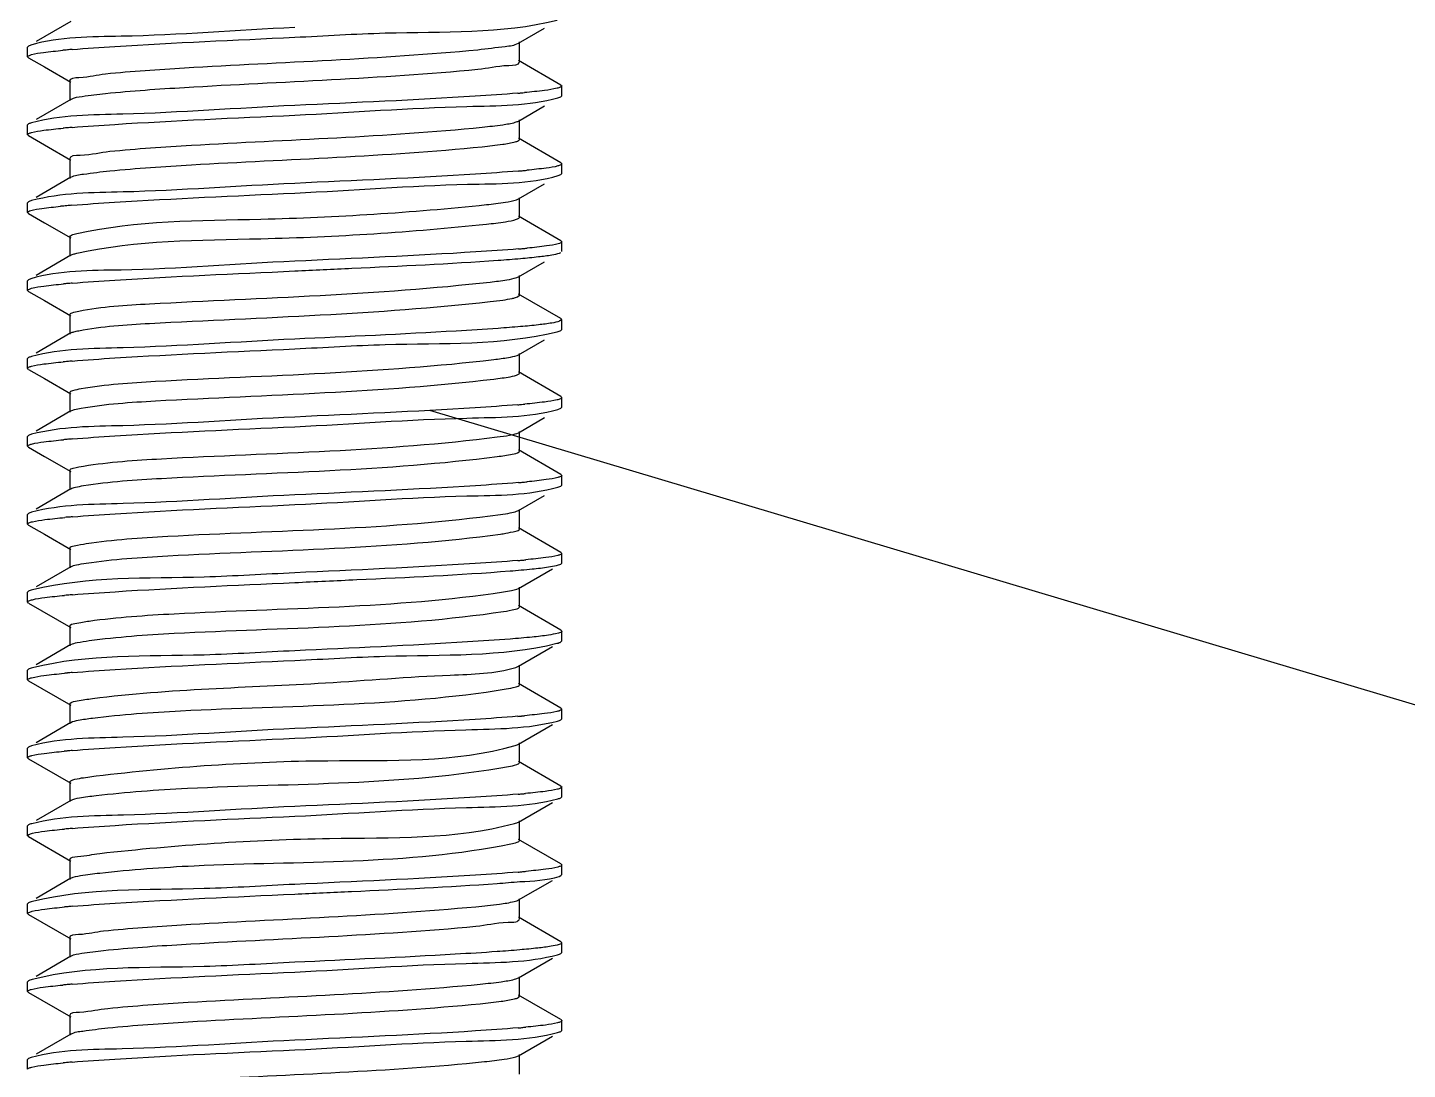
# Model space of a CAD drawing. Extents: x 1247970 to 1725648, y 860327 to 1277876.
# Drawn here: x 1322490 to 1322647.8, y 1200387 to 1200506.2 of the extents above; entities that cross this region are included whole.
import ezdxf

# ---------------------------------------------------------------- set-up
doc = ezdxf.new("R2010")
doc.units = 0
doc.header["$LTSCALE"] = 1000
doc.header["$MEASUREMENT"] = 0
doc.layers.get('0').update_dxf_attribs({"color": 254})
doc.layers.add('PUB_DIM', color=254, linetype='Continuous')
doc.layers.add('TK', color=4, linetype='Continuous')
doc.styles.get("Standard").update_dxf_attribs({"font": 'gbenor.shx', "bigfont": 'gbcbig.shx'})
doc.dimstyles.get("Standard").update_dxf_attribs({"dimtxt": 0.18, "dimasz": 0.18, "dimexe": 0.18, "dimexo": 0.0625, "dimgap": 0.09, "dimtad": 0, "dimtih": 1, "dimtoh": 1, "dimdec": 4, "dimzin": 0, "dimdsep": 46, "dimtxsty": 'Standard', "dimcen": 0.09, "dimadec": 0, "dimazin": 0, "dimtfac": 1, "dimtdec": 4, "dimtofl": 0, "dimtmove": 0, "dimatfit": 3, "dimfxl": 0, "dimtolj": 1, "dimtzin": 0, "dimarcsym": 0})

# ---------------------------------------------------------------- blocks, each defined once
blk = doc.blocks.new('A$C7BF01818')
at = {"linetype": 'Continuous'}
for p, q in [((1831.25, 7017.38), (1827.26, 7015.07)), ((1882.42, 7014.89), (1885.42, 7016.61)), ((1826.39, 7014.57), (1826.3, 7014.45)), ((1826.3, 7013.34), (1826.3, 7014.45)), ((1826.68, 7014.68), (1826.39, 7014.57)), ((1882.54, 7012.79), (1882.54, 7015.03)), ((1826.4, 7013.23), (1826.3, 7013.34)), ((1826.4, 7013.23), (1828.22, 7012.18)), ((1887.28, 7010.11), (1882.43, 7012.93)), ((1828.22, 7012.18), (1831.25, 7010.44)), ((1831.13, 7010.58), (1831.13, 7008.34)), ((1887.28, 7010.11), (1887.38, 7010)), ((1887.38, 7008.89), (1887.38, 7010)), ((1831.25, 7008.47), (1827.26, 7006.16)), ((1886.95, 7008.65), (1887.28, 7008.77)), ((1887.28, 7008.77), (1887.38, 7008.89)), ((1882.42, 7005.99), (1885.42, 7007.71)), ((1826.39, 7005.66), (1826.3, 7005.54)), ((1826.3, 7004.43), (1826.3, 7005.54)), ((1882.54, 7003.88), (1882.54, 7006.12)), ((1826.4, 7004.32), (1826.3, 7004.43)), ((1826.4, 7004.32), (1828.22, 7003.27)), ((1828.22, 7003.27), (1831.25, 7001.53)), ((1887.28, 7001.2), (1882.43, 7004.02)), ((1831.13, 7001.67), (1831.13, 6999.43)), ((1887.28, 7001.2), (1887.38, 7001.09)), ((1887.38, 6999.98), (1887.38, 7001.09)), ((1831.25, 6999.56), (1827.26, 6997.25)), ((1882.42, 6997.08), (1885.42, 6998.8)), ((1886.98, 6999.75), (1887.28, 6999.86)), ((1887.28, 6999.86), (1887.38, 6999.98)), ((1882.22, 6996.99), (1882.42, 6997.08)), ((1882.54, 6994.97), (1882.54, 6997.21)), ((1826.39, 6996.75), (1826.3, 6996.64)), ((1826.3, 6995.53), (1826.3, 6996.64)), ((1826.4, 6995.41), (1826.3, 6995.52)), ((1826.4, 6995.41), (1828.22, 6994.36)), ((1828.22, 6994.36), (1831.25, 6992.62)), ((1887.28, 6992.3), (1882.43, 6995.11)), ((1831.13, 6992.76), (1831.13, 6990.52)), ((1887.28, 6992.3), (1887.38, 6992.18)), ((1887.38, 6991.07), (1887.38, 6992.18)), ((1831.25, 6990.66), (1827.26, 6988.34)), ((1887.14, 6990.89), (1887.28, 6990.96)), ((1882.42, 6988.17), (1885.42, 6989.89)), ((1826.39, 6987.84), (1826.3, 6987.73)), ((1826.3, 6986.62), (1826.3, 6987.73)), ((1826.67, 6987.95), (1826.39, 6987.84)), ((1882.23, 6988.09), (1882.34, 6988.13)), ((1882.34, 6988.13), (1882.42, 6988.17)), ((1882.54, 6986.07), (1882.54, 6988.31)), ((1826.4, 6986.5), (1826.3, 6986.62)), ((1826.4, 6986.5), (1828.22, 6985.45)), ((1882.34, 6985.89), (1882.54, 6986.07)), ((1887.28, 6983.39), (1882.43, 6986.2)), ((1828.22, 6985.45), (1831.25, 6983.72)), ((1831.13, 6983.85), (1831.13, 6981.61)), ((1887.38, 6983.28), (1887.14, 6983.1)), ((1887.28, 6983.39), (1887.38, 6983.28)), ((1887.38, 6982.16), (1887.38, 6983.27)), ((1831.25, 6981.75), (1827.26, 6979.43)), ((1887.28, 6982.05), (1887.38, 6982.16)), ((1882.42, 6979.26), (1885.42, 6980.98)), ((1826.39, 6978.93), (1826.3, 6978.82)), ((1826.3, 6977.71), (1826.3, 6978.82)), ((1882.27, 6979.19), (1882.42, 6979.26)), ((1882.54, 6977.16), (1882.54, 6979.4)), ((1826.4, 6977.59), (1826.3, 6977.71)), ((1826.4, 6977.59), (1828.22, 6976.55)), ((1828.22, 6976.55), (1831.25, 6974.81)), ((1887.28, 6974.48), (1882.43, 6977.29)), ((1882.44, 6977.03), (1882.51, 6977.09)), ((1882.51, 6977.09), (1882.54, 6977.16)), ((1831.13, 6974.94), (1831.13, 6972.7)), ((1887.28, 6974.48), (1887.38, 6974.37)), ((1887.28, 6973.14), (1887.38, 6973.25)), ((1887.38, 6973.25), (1887.38, 6974.37)), ((1831.25, 6972.84), (1827.26, 6970.53)), ((1882.42, 6970.35), (1885.42, 6972.07)), ((1886.94, 6973.01), (1887.28, 6973.14)), ((1882.25, 6970.27), (1882.42, 6970.35)), ((1882.54, 6968.25), (1882.54, 6970.49)), ((1826.39, 6970.03), (1826.3, 6969.91)), ((1826.3, 6968.8), (1826.3, 6969.91)), ((1826.4, 6968.69), (1826.3, 6968.8)), ((1826.4, 6968.69), (1828.22, 6967.64)), ((1828.22, 6967.64), (1831.25, 6965.9)), ((1887.28, 6965.57), (1882.43, 6968.39)), ((1882.5, 6968.17), (1882.54, 6968.25)), ((1831.13, 6966.04), (1831.13, 6963.8)), ((1887.28, 6965.57), (1887.38, 6965.46)), ((1887.38, 6964.35), (1887.38, 6965.46)), ((1831.25, 6963.93), (1827.26, 6961.62)), ((1886.94, 6964.11), (1887.28, 6964.23)), ((1887.28, 6964.23), (1887.38, 6964.35)), ((1882.42, 6961.45), (1885.42, 6963.17)), ((1826.39, 6961.12), (1826.3, 6961)), ((1826.3, 6959.89), (1826.3, 6961)), ((1882.22, 6961.36), (1882.42, 6961.45)), ((1882.54, 6959.34), (1882.54, 6961.58)), ((1826.4, 6959.78), (1826.3, 6959.89)), ((1826.4, 6959.78), (1828.22, 6958.73)), ((1887.28, 6956.66), (1882.43, 6959.48)), ((1828.22, 6958.73), (1831.25, 6956.99)), ((1831.13, 6957.13), (1831.13, 6954.89)), ((1887.28, 6956.66), (1887.38, 6956.55)), ((1887.38, 6955.44), (1887.38, 6956.55)), ((1831.25, 6955.02), (1827.26, 6952.71)), ((1882.42, 6952.54), (1886.34, 6954.79)), ((1887.28, 6955.32), (1887.38, 6955.44)), ((1882.54, 6950.45), (1882.54, 6952.69)), ((1826.39, 6952.21), (1826.3, 6952.1)), ((1826.3, 6950.98), (1826.3, 6952.1)), ((1882.23, 6952.45), (1882.42, 6952.54)), ((1826.4, 6950.87), (1826.3, 6950.99)), ((1826.4, 6950.87), (1831.25, 6948.08)), ((1887.28, 6947.76), (1882.43, 6950.57)), ((1831.13, 6948.22), (1831.13, 6945.98)), ((1887.28, 6947.76), (1887.38, 6947.66)), ((1887.28, 6946.42), (1887.38, 6946.53)), ((1887.38, 6947.66), (1887.38, 6947.64)), ((1887.38, 6946.53), (1887.38, 6947.64)), ((1831.25, 6946.11), (1827.26, 6943.8)), ((1882.42, 6943.63), (1886.34, 6945.88)), ((1826.39, 6943.3), (1826.3, 6943.19)), ((1882.13, 6943.51), (1882.42, 6943.63)), ((1882.54, 6941.53), (1882.54, 6943.77)), ((1826.3, 6942.08), (1826.3, 6943.19)), ((1826.4, 6941.96), (1826.3, 6942.08)), ((1826.4, 6941.96), (1831.25, 6939.18)), ((1887.28, 6938.85), (1882.43, 6941.66)), ((1831.13, 6939.31), (1831.13, 6937.07)), ((1887.28, 6938.85), (1887.38, 6938.73)), ((1887.38, 6937.62), (1887.38, 6938.73)), ((1831.25, 6937.21), (1827.26, 6934.89)), ((1882.42, 6934.72), (1886.34, 6936.97)), ((1887.28, 6937.51), (1887.38, 6937.62)), ((1826.39, 6934.39), (1826.3, 6934.28)), ((1826.3, 6933.17), (1826.3, 6934.28)), ((1882.54, 6932.62), (1882.54, 6934.86)), ((1826.4, 6933.05), (1826.3, 6933.17)), ((1826.4, 6933.05), (1831.25, 6930.27)), ((1887.28, 6929.94), (1882.43, 6932.75)), ((1831.13, 6930.4), (1831.13, 6928.16)), ((1887.28, 6929.94), (1887.38, 6929.83)), ((1887.38, 6928.71), (1887.38, 6929.83)), ((1831.25, 6928.3), (1827.26, 6925.99)), ((1882.42, 6925.81), (1886.34, 6928.06)), ((1887.28, 6928.6), (1887.38, 6928.71)), ((1882.54, 6923.71), (1882.54, 6925.95)), ((1826.39, 6925.49), (1826.3, 6925.37)), ((1826.3, 6924.26), (1826.3, 6925.37)), ((1826.4, 6924.15), (1826.3, 6924.26)), ((1826.4, 6924.15), (1831.25, 6921.36)), ((1887.28, 6921.03), (1882.43, 6923.84)), ((1831.13, 6921.5), (1831.13, 6919.26)), ((1887.09, 6919.61), (1887.28, 6919.69)), ((1887.28, 6921.03), (1887.38, 6920.92)), ((1887.28, 6919.69), (1887.38, 6919.81)), ((1887.38, 6919.81), (1887.38, 6920.92)), ((1831.25, 6919.39), (1827.26, 6917.08)), ((1882.42, 6916.91), (1886.34, 6919.15)), ((1826.39, 6916.58), (1826.3, 6916.46)), ((1826.3, 6915.35), (1826.3, 6916.46)), ((1882.54, 6914.8), (1882.54, 6917.04)), ((1826.4, 6915.24), (1826.3, 6915.35)), ((1826.4, 6915.24), (1831.25, 6912.45)), ((1887.28, 6912.12), (1882.43, 6914.94)), ((1831.13, 6912.59), (1831.13, 6910.35)), ((1887.28, 6912.12), (1887.38, 6912.01)), ((1887.38, 6910.9), (1887.38, 6912.01)), ((1831.25, 6910.48), (1827.26, 6908.17)), ((1882.42, 6908), (1886.34, 6910.25)), ((1887.28, 6910.78), (1887.38, 6910.9)), ((1826.39, 6907.67), (1826.3, 6907.56)), ((1826.3, 6906.44), (1826.3, 6907.56)), ((1882.54, 6905.89), (1882.54, 6908.13)), ((1826.4, 6906.33), (1826.3, 6906.44)), ((1826.4, 6906.33), (1831.25, 6903.54)), ((1887.28, 6903.22), (1882.43, 6906.03)), ((1831.13, 6903.68), (1831.13, 6901.44)), ((1887.28, 6903.22), (1887.38, 6903.1)), ((1887.38, 6901.99), (1887.38, 6903.1)), ((1831.25, 6901.57), (1827.26, 6899.26)), ((1882.42, 6899.09), (1886.34, 6901.34)), ((1887.28, 6901.88), (1887.38, 6901.99)), ((1882.15, 6898.98), (1882.42, 6899.09)), ((1882.54, 6896.99), (1882.54, 6899.23)), ((1826.39, 6898.76), (1826.3, 6898.65)), ((1826.3, 6897.54), (1826.3, 6898.65)), ((1826.72, 6898.88), (1826.39, 6898.76))]:
    blk.add_line(p, q, dxfattribs=at)
for centre, radius, start, end in [((1839.89, 6911.66), 102.86, 95.0442, 95.3287), ((1841.72, 6890.96), 123.65, 94.791, 95.0446), ((1872.05, 7131.33), 122.59, 274.8312, 275.0243), ((1873.34, 7116.63), 107.83, 275.0248, 275.2018), ((1839.97, 6901.83), 103.79, 95.0405, 95.3043), ((1841.74, 6881.83), 123.86, 94.7894, 95.0404), ((1872.2, 7120.62), 120.78, 274.85, 275.0536), ((1873.9, 7101.48), 101.57, 275.0509, 275.3617), ((1839.35, 6899.8), 96.88, 95.068, 95.4956), ((1841.58, 6874.77), 122.01, 94.8063, 95.0732), ((1872.24, 7111.32), 120.39, 274.8543, 275.0592), ((1874, 7091.49), 100.48, 275.0557, 275.3905), ((1841.75, 6863.93), 123.95, 94.7887, 95.0387), ((1840.01, 6883.65), 104.16, 95.039, 95.2944), ((1839.96, 6875.24), 103.65, 95.041, 95.3076), ((1841.73, 6855.15), 123.82, 94.7899, 95.0411), ((1872.07, 7095.42), 122.32, 274.8343, 275.0286), ((1873.42, 7080.06), 106.89, 275.0288, 275.225), ((1839.99, 6865.99), 104, 95.0396, 95.2984), ((1841.74, 6846.16), 123.9, 94.7891, 95.0394), ((1872.22, 7084.82), 120.61, 274.8516, 275.0572), ((1873.97, 7065.06), 100.78, 275.0539, 275.3841), ((1840.34, 6853.2), 107.9, 95.023, 95.2014), ((1841.84, 6836.12), 125.04, 94.7782, 95.0211), ((1876.8, 6985.01), 26.5, 277.77, 279.0945), ((1872.09, 7077.33), 122.04, 274.83, 275.0406), ((1873.65, 7059.67), 104.31, 275.04, 275.2883), ((1840.27, 6845.07), 107.12, 95.0263, 95.2205), ((1841.82, 6827.42), 124.83, 94.7803, 95.0248), ((1840.17, 6837.28), 105.99, 95.0313, 95.2474), ((1841.79, 6818.91), 124.44, 94.784, 95.0302), ((1872.06, 7059.87), 122.4, 274.8335, 275.0271), ((1873.39, 7044.74), 107.2, 275.0274, 275.2171), ((1840.16, 6828.5), 105.86, 95.0317, 95.2511), ((1841.79, 6809.99), 124.44, 94.7839, 95.0307), ((1872.13, 7050.23), 121.66, 274.841, 275.0383), ((1873.61, 7033.48), 104.84, 275.0375, 275.2753), ((1840.25, 6818.55), 106.91, 95.0272, 95.2258), ((1841.82, 6800.75), 124.77, 94.7809, 95.0257), ((1872.17, 7040.87), 121.21, 274.8461, 275.0457), ((1873.75, 7023.02), 103.28, 275.0441, 275.3157), ((1840.25, 6809.65), 106.9, 95.0273, 95.2261), ((1841.82, 6791.84), 124.78, 94.7808, 95.0258), ((1839.85, 6805.23), 102.39, 95.0465, 95.3403), ((1841.7, 6784.28), 123.43, 94.7935, 95.0472), ((1872.14, 7023.3), 121.46, 274.8433, 275.0415), ((1873.67, 7006.09), 104.17, 275.0404, 275.2923), ((1839.92, 6795.56), 103.16, 95.0428, 95.3216), ((1841.73, 6775), 123.8, 94.7891, 95.0431)]:
    blk.add_arc(centre, radius, start, end, dxfattribs=at)
for points, knots in [([(1856.84, 7015.57), (1860.29, 7015.73), (1870.27, 7016.41), (1880.48, 7015.93), (1886.85, 7017.53)], [0, 0, 0, 0, 0.344896, 1, 1, 1, 1]), ([(1856.84, 7016.68), (1850.23, 7016.37), (1840.26, 7015.52), (1830, 7015.65), (1826.68, 7014.68)], [0, 0, 0, 0, 0.656438, 1, 1, 1, 1]), ([(1831.39, 7014.17), (1833.02, 7014.31), (1841.5, 7014.88), (1849.98, 7015.25), (1856.84, 7015.57)], [0, 0, 0, 0, 0.192112, 1, 1, 1, 1]), ([(1877.79, 7014.15), (1878.84, 7014.25), (1880.36, 7014.48), (1881.98, 7014.64), (1882.42, 7014.89)], [0, 0, 0, 0, 0.670817, 1, 1, 1, 1]), ([(1826.3, 7013.34), (1826.3, 7013.4), (1826.48, 7013.51), (1826.63, 7013.55), (1826.75, 7013.58)], [0, 0, 0, 0, 0.3163, 1, 1, 1, 1]), ([(1826.75, 7013.58), (1827.19, 7013.71), (1828.39, 7013.88), (1829.59, 7014.01), (1830.34, 7014.08)], [0, 0, 0, 0, 0.381548, 1, 1, 1, 1]), ([(1835.21, 7011.39), (1838.22, 7011.69), (1852.41, 7012.65), (1866.64, 7013.09), (1877.79, 7014.15)], [0, 0, 0, 0, 0.212534, 1, 1, 1, 1]), ([(1877.79, 7011.91), (1878.97, 7012.03), (1880.08, 7012.4), (1882.54, 7012.36), (1882.54, 7012.79)], [0, 0, 0, 0, 0.733751, 1, 1, 1, 1]), ([(1831.13, 7010.58), (1831.13, 7010.95), (1833.23, 7010.97), (1834.19, 7011.28), (1835.21, 7011.39)], [0, 0, 0, 0, 0.267001, 1, 1, 1, 1]), ([(1835.21, 7009.15), (1838.22, 7009.45), (1852.41, 7010.41), (1866.64, 7010.85), (1877.79, 7011.91)], [0, 0, 0, 0, 0.212534, 1, 1, 1, 1]), ([(1886.85, 7009.73), (1886.38, 7009.62), (1885.13, 7009.44), (1883.88, 7009.31), (1883.11, 7009.24)], [0, 0, 0, 0, 0.386369, 1, 1, 1, 1]), ([(1887.38, 7010), (1887.38, 7009.94), (1887.16, 7009.81), (1886.99, 7009.77), (1886.85, 7009.73)], [0, 0, 0, 0, 0.310027, 1, 1, 1, 1]), ([(1831.25, 7008.47), (1831.63, 7008.7), (1833.02, 7008.86), (1834.32, 7009.06), (1835.21, 7009.15)], [0, 0, 0, 0, 0.333, 1, 1, 1, 1]), ([(1882.37, 7009.18), (1880.74, 7009.04), (1872.24, 7008.46), (1863.72, 7008.09), (1856.84, 7007.77)], [0, 0, 0, 0, 0.191457, 1, 1, 1, 1]), ([(1856.84, 7006.66), (1863.41, 7006.97), (1873.37, 7007.78), (1883.59, 7007.72), (1886.95, 7008.65)], [0, 0, 0, 0, 0.653703, 1, 1, 1, 1]), ([(1856.84, 7007.77), (1850.28, 7007.47), (1840.32, 7006.67), (1830.12, 7006.7), (1826.75, 7005.79)], [0, 0, 0, 0, 0.652738, 1, 1, 1, 1]), ([(1831.4, 7005.26), (1833.02, 7005.4), (1841.5, 7005.97), (1849.98, 7006.34), (1856.84, 7006.66)], [0, 0, 0, 0, 0.192163, 1, 1, 1, 1]), ([(1826.75, 7005.79), (1826.68, 7005.77), (1826.56, 7005.73), (1826.44, 7005.68), (1826.39, 7005.66)], [0, 0, 0, 0, 0.579669, 1, 1, 1, 1]), ([(1826.76, 7004.68), (1827.21, 7004.8), (1828.42, 7004.98), (1829.63, 7005.11), (1830.38, 7005.17)], [0, 0, 0, 0, 0.382893, 1, 1, 1, 1]), ([(1835.69, 7002.53), (1838.8, 7002.83), (1853, 7003.78), (1867.23, 7004.19), (1878.29, 7005.29)], [0, 0, 0, 0, 0.21915, 1, 1, 1, 1]), ([(1878.29, 7005.29), (1879.07, 7005.37), (1880.33, 7005.52), (1881.6, 7005.71), (1882.07, 7005.85)], [0, 0, 0, 0, 0.616632, 1, 1, 1, 1]), ([(1882.07, 7005.85), (1882.14, 7005.87), (1882.26, 7005.91), (1882.38, 7005.96), (1882.42, 7005.99)], [0, 0, 0, 0, 0.57283, 1, 1, 1, 1]), ([(1826.3, 7004.43), (1826.3, 7004.49), (1826.49, 7004.61), (1826.64, 7004.65), (1826.76, 7004.68)], [0, 0, 0, 0, 0.314546, 1, 1, 1, 1]), ([(1878.29, 7003.05), (1879.07, 7003.13), (1880.33, 7003.28), (1881.6, 7003.47), (1882.07, 7003.61)], [0, 0, 0, 0, 0.616632, 1, 1, 1, 1]), ([(1882.07, 7003.61), (1882.19, 7003.64), (1882.35, 7003.69), (1882.54, 7003.82), (1882.54, 7003.88)], [0, 0, 0, 0, 0.67834, 1, 1, 1, 1]), ([(1831.13, 7001.67), (1831.13, 7002.08), (1833.49, 7002.06), (1834.56, 7002.42), (1835.69, 7002.53)], [0, 0, 0, 0, 0.266406, 1, 1, 1, 1]), ([(1835.69, 7000.29), (1838.8, 7000.59), (1853, 7001.54), (1867.23, 7001.95), (1878.29, 7003.05)], [0, 0, 0, 0, 0.21915, 1, 1, 1, 1]), ([(1831.25, 6999.56), (1831.68, 6999.81), (1833.23, 6999.97), (1834.69, 7000.19), (1835.69, 7000.29)], [0, 0, 0, 0, 0.329747, 1, 1, 1, 1]), ([(1882.41, 7000.27), (1880.79, 7000.13), (1872.27, 6999.55), (1863.74, 6999.18), (1856.84, 6998.86)], [0, 0, 0, 0, 0.191083, 1, 1, 1, 1]), ([(1886.95, 7000.85), (1886.51, 7000.73), (1885.32, 7000.56), (1884.13, 7000.43), (1883.39, 7000.36)], [0, 0, 0, 0, 0.380326, 1, 1, 1, 1]), ([(1887.38, 7001.09), (1887.38, 7001.04), (1887.2, 7000.92), (1887.06, 7000.88), (1886.95, 7000.85)], [0, 0, 0, 0, 0.318129, 1, 1, 1, 1]), ([(1856.84, 6998.86), (1850.3, 6998.56), (1840.34, 6997.77), (1830.15, 6997.79), (1826.76, 6996.89)], [0, 0, 0, 0, 0.651767, 1, 1, 1, 1]), ([(1856.84, 6997.75), (1863.43, 6998.06), (1873.4, 6998.9), (1883.65, 6998.79), (1886.98, 6999.75)], [0, 0, 0, 0, 0.655506, 1, 1, 1, 1]), ([(1826.76, 6996.89), (1826.69, 6996.87), (1826.56, 6996.83), (1826.44, 6996.78), (1826.39, 6996.75)], [0, 0, 0, 0, 0.581796, 1, 1, 1, 1]), ([(1831.36, 6996.35), (1832.98, 6996.49), (1841.47, 6997.06), (1849.97, 6997.43), (1856.84, 6997.75)], [0, 0, 0, 0, 0.191805, 1, 1, 1, 1]), ([(1878.76, 6996.43), (1879.49, 6996.51), (1880.65, 6996.66), (1881.81, 6996.85), (1882.22, 6996.99)], [0, 0, 0, 0, 0.628418, 1, 1, 1, 1]), ([(1826.3, 6995.52), (1826.3, 6995.57), (1826.44, 6995.68), (1826.57, 6995.72), (1826.67, 6995.75)], [0, 0, 0, 0, 0.325327, 1, 1, 1, 1]), ([(1826.67, 6995.75), (1827.08, 6995.87), (1828.22, 6996.04), (1829.36, 6996.17), (1830.07, 6996.24)], [0, 0, 0, 0, 0.375806, 1, 1, 1, 1]), ([(1831.92, 6993.11), (1838.79, 6994.65), (1854.62, 6994.54), (1870.2, 6995.53), (1878.76, 6996.43)], [0, 0, 0, 0, 0.449925, 1, 1, 1, 1]), ([(1831.92, 6990.87), (1838.79, 6992.41), (1854.62, 6992.3), (1870.2, 6993.29), (1878.76, 6994.2)], [0, 0, 0, 0, 0.449925, 1, 1, 1, 1]), ([(1878.76, 6994.2), (1879.49, 6994.27), (1880.65, 6994.42), (1881.81, 6994.61), (1882.22, 6994.75)], [0, 0, 0, 0, 0.628418, 1, 1, 1, 1]), ([(1882.22, 6994.75), (1882.3, 6994.78), (1882.42, 6994.82), (1882.54, 6994.93), (1882.54, 6994.97)], [0, 0, 0, 0, 0.658854, 1, 1, 1, 1]), ([(1831.13, 6992.76), (1831.13, 6992.85), (1831.48, 6993.01), (1831.72, 6993.07), (1831.92, 6993.11)], [0, 0, 0, 0, 0.300827, 1, 1, 1, 1]), ([(1887.38, 6992.18), (1887.38, 6992.13), (1887.22, 6992.02), (1887.08, 6991.98), (1886.98, 6991.95)], [0, 0, 0, 0, 0.321213, 1, 1, 1, 1]), ([(1831.25, 6990.66), (1831.33, 6990.7), (1831.55, 6990.78), (1831.78, 6990.84), (1831.92, 6990.87)], [0, 0, 0, 0, 0.400139, 1, 1, 1, 1]), ([(1882.42, 6991.36), (1880.8, 6991.23), (1872.28, 6990.65), (1863.74, 6990.28), (1856.84, 6989.96)], [0, 0, 0, 0, 0.191022, 1, 1, 1, 1]), ([(1886.98, 6991.95), (1886.55, 6991.83), (1885.36, 6991.66), (1884.18, 6991.52), (1883.44, 6991.45)], [0, 0, 0, 0, 0.3773, 1, 1, 1, 1]), ([(1884.73, 6990.48), (1885.24, 6990.53), (1886.05, 6990.64), (1886.86, 6990.79), (1887.14, 6990.89)], [0, 0, 0, 0, 0.627953, 1, 1, 1, 1]), ([(1856.84, 6989.96), (1850.22, 6989.65), (1840.25, 6988.78), (1829.98, 6988.94), (1826.67, 6987.95)], [0, 0, 0, 0, 0.657236, 1, 1, 1, 1]), ([(1856.84, 6988.84), (1859.02, 6988.95), (1866.78, 6989.31), (1874.54, 6989.67), (1880.1, 6990.07)], [0, 0, 0, 0, 0.281772, 1, 1, 1, 1]), ([(1880.1, 6990.07), (1880.96, 6990.13), (1882.51, 6990.25), (1884.05, 6990.4), (1884.73, 6990.48)], [0, 0, 0, 0, 0.55623, 1, 1, 1, 1]), ([(1831.4, 6987.45), (1833.03, 6987.58), (1841.5, 6988.16), (1849.98, 6988.53), (1856.84, 6988.84)], [0, 0, 0, 0, 0.192184, 1, 1, 1, 1]), ([(1832.15, 6984.25), (1834.81, 6984.78), (1850.56, 6985.71), (1866.27, 6986.13), (1879.2, 6987.58)], [0, 0, 0, 0, 0.172218, 1, 1, 1, 1]), ([(1879.2, 6987.58), (1879.84, 6987.65), (1880.85, 6987.78), (1881.87, 6987.96), (1882.23, 6988.09)], [0, 0, 0, 0, 0.625485, 1, 1, 1, 1]), ([(1826.3, 6986.62), (1826.3, 6986.67), (1826.49, 6986.79), (1826.64, 6986.83), (1826.76, 6986.87)], [0, 0, 0, 0, 0.314595, 1, 1, 1, 1]), ([(1826.76, 6986.87), (1827.22, 6986.99), (1828.43, 6987.16), (1829.65, 6987.29), (1830.4, 6987.36)], [0, 0, 0, 0, 0.382711, 1, 1, 1, 1]), ([(1881.71, 6985.7), (1881.83, 6985.73), (1882.05, 6985.78), (1882.26, 6985.85), (1882.34, 6985.89)], [0, 0, 0, 0, 0.578774, 1, 1, 1, 1]), ([(1831.13, 6983.85), (1831.13, 6983.96), (1831.59, 6984.13), (1831.89, 6984.2), (1832.15, 6984.25)], [0, 0, 0, 0, 0.292326, 1, 1, 1, 1]), ([(1832.15, 6982.01), (1834.81, 6982.54), (1850.56, 6983.47), (1866.27, 6983.89), (1879.2, 6985.34)], [0, 0, 0, 0, 0.172218, 1, 1, 1, 1]), ([(1879.2, 6985.34), (1879.69, 6985.39), (1880.53, 6985.49), (1881.36, 6985.63), (1881.71, 6985.7)], [0, 0, 0, 0, 0.578206, 1, 1, 1, 1]), ([(1884.73, 6982.68), (1884.05, 6982.6), (1882.51, 6982.46), (1880.96, 6982.34), (1880.1, 6982.27)], [0, 0, 0, 0, 0.44377, 1, 1, 1, 1]), ([(1887.14, 6983.1), (1886.86, 6982.99), (1886.05, 6982.85), (1885.24, 6982.74), (1884.73, 6982.68)], [0, 0, 0, 0, 0.372047, 1, 1, 1, 1]), ([(1831.25, 6981.75), (1831.35, 6981.81), (1831.66, 6981.91), (1831.96, 6981.98), (1832.15, 6982.01)], [0, 0, 0, 0, 0.387601, 1, 1, 1, 1]), ([(1880.1, 6982.27), (1878.5, 6982.16), (1870.75, 6981.68), (1862.99, 6981.33), (1856.84, 6981.05)], [0, 0, 0, 0, 0.206234, 1, 1, 1, 1]), ([(1856.84, 6979.94), (1860.29, 6980.1), (1870.26, 6980.77), (1880.47, 6980.31), (1886.85, 6981.9)], [0, 0, 0, 0, 0.344677, 1, 1, 1, 1]), ([(1886.85, 6981.9), (1886.93, 6981.92), (1887.08, 6981.96), (1887.22, 6982.02), (1887.28, 6982.05)], [0, 0, 0, 0, 0.587866, 1, 1, 1, 1]), ([(1856.84, 6981.05), (1850.3, 6980.74), (1840.34, 6979.96), (1830.15, 6979.97), (1826.76, 6979.07)], [0, 0, 0, 0, 0.651756, 1, 1, 1, 1]), ([(1831.4, 6978.54), (1833.02, 6978.68), (1841.5, 6979.25), (1849.98, 6979.62), (1856.84, 6979.94)], [0, 0, 0, 0, 0.192156, 1, 1, 1, 1]), ([(1826.3, 6977.71), (1826.3, 6977.77), (1826.49, 6977.88), (1826.64, 6977.92), (1826.76, 6977.96)], [0, 0, 0, 0, 0.314966, 1, 1, 1, 1]), ([(1826.76, 6979.07), (1826.69, 6979.05), (1826.56, 6979.01), (1826.44, 6978.96), (1826.39, 6978.93)], [0, 0, 0, 0, 0.58179, 1, 1, 1, 1]), ([(1826.76, 6977.96), (1827.21, 6978.08), (1828.42, 6978.25), (1829.63, 6978.38), (1830.37, 6978.45)], [0, 0, 0, 0, 0.38254, 1, 1, 1, 1]), ([(1832.41, 6975.39), (1835.21, 6975.89), (1851, 6976.88), (1866.78, 6977.19), (1879.62, 6978.72)], [0, 0, 0, 0, 0.180463, 1, 1, 1, 1]), ([(1879.62, 6978.72), (1880.18, 6978.78), (1881.07, 6978.91), (1881.96, 6979.07), (1882.27, 6979.19)], [0, 0, 0, 0, 0.624843, 1, 1, 1, 1]), ([(1832.41, 6973.15), (1835.21, 6973.65), (1851, 6974.64), (1866.78, 6974.95), (1879.62, 6976.48)], [0, 0, 0, 0, 0.180463, 1, 1, 1, 1]), ([(1879.62, 6976.48), (1880.25, 6976.55), (1881.18, 6976.7), (1882.16, 6976.86), (1882.44, 6977.03)], [0, 0, 0, 0, 0.659018, 1, 1, 1, 1]), ([(1831.13, 6974.94), (1831.13, 6975.07), (1831.73, 6975.25), (1832.09, 6975.34), (1832.41, 6975.39)], [0, 0, 0, 0, 0.285942, 1, 1, 1, 1]), ([(1882.38, 6973.54), (1880.75, 6973.41), (1872.24, 6972.83), (1863.72, 6972.46), (1856.84, 6972.14)], [0, 0, 0, 0, 0.191403, 1, 1, 1, 1]), ([(1886.85, 6974.1), (1886.38, 6973.98), (1885.15, 6973.81), (1883.91, 6973.68), (1883.16, 6973.61)], [0, 0, 0, 0, 0.387416, 1, 1, 1, 1]), ([(1887.38, 6974.37), (1887.38, 6974.3), (1887.15, 6974.18), (1886.98, 6974.13), (1886.85, 6974.1)], [0, 0, 0, 0, 0.309614, 1, 1, 1, 1]), ([(1856.84, 6972.14), (1850.29, 6971.84), (1840.33, 6971.05), (1830.14, 6971.06), (1826.76, 6970.16)], [0, 0, 0, 0, 0.651981, 1, 1, 1, 1]), ([(1831.25, 6972.84), (1831.38, 6972.92), (1831.77, 6973.03), (1832.16, 6973.11), (1832.41, 6973.15)], [0, 0, 0, 0, 0.377084, 1, 1, 1, 1]), ([(1856.84, 6971.03), (1863.4, 6971.33), (1873.37, 6972.14), (1883.58, 6972.09), (1886.94, 6973.01)], [0, 0, 0, 0, 0.653426, 1, 1, 1, 1]), ([(1826.76, 6970.16), (1826.69, 6970.14), (1826.56, 6970.1), (1826.44, 6970.05), (1826.39, 6970.03)], [0, 0, 0, 0, 0.581308, 1, 1, 1, 1]), ([(1831.4, 6969.63), (1833.02, 6969.77), (1841.5, 6970.34), (1849.98, 6970.71), (1856.84, 6971.03)], [0, 0, 0, 0, 0.192176, 1, 1, 1, 1]), ([(1880.01, 6969.86), (1880.48, 6969.91), (1881.22, 6970.02), (1881.97, 6970.17), (1882.25, 6970.27)], [0, 0, 0, 0, 0.615033, 1, 1, 1, 1]), ([(1826.3, 6968.8), (1826.3, 6968.86), (1826.49, 6968.98), (1826.64, 6969.02), (1826.76, 6969.05)], [0, 0, 0, 0, 0.314578, 1, 1, 1, 1]), ([(1826.76, 6969.05), (1827.22, 6969.17), (1828.43, 6969.34), (1829.64, 6969.47), (1830.39, 6969.54)], [0, 0, 0, 0, 0.382759, 1, 1, 1, 1]), ([(1832.7, 6966.53), (1835.64, 6967.01), (1851.45, 6968.03), (1867.29, 6968.23), (1880.01, 6969.86)], [0, 0, 0, 0, 0.188667, 1, 1, 1, 1]), ([(1832.7, 6964.29), (1835.64, 6964.77), (1851.45, 6965.79), (1867.29, 6965.99), (1880.01, 6967.62)], [0, 0, 0, 0, 0.188667, 1, 1, 1, 1]), ([(1880.01, 6967.62), (1880.59, 6967.69), (1881.39, 6967.85), (1882.31, 6967.98), (1882.5, 6968.17)], [0, 0, 0, 0, 0.679246, 1, 1, 1, 1]), ([(1831.13, 6966.04), (1831.13, 6966.19), (1831.88, 6966.37), (1832.3, 6966.47), (1832.7, 6966.53)], [0, 0, 0, 0, 0.281049, 1, 1, 1, 1]), ([(1887.38, 6965.46), (1887.38, 6965.4), (1887.2, 6965.29), (1887.05, 6965.25), (1886.94, 6965.22)], [0, 0, 0, 0, 0.31755, 1, 1, 1, 1]), ([(1831.25, 6963.93), (1831.41, 6964.02), (1831.9, 6964.15), (1832.39, 6964.24), (1832.7, 6964.29)], [0, 0, 0, 0, 0.368169, 1, 1, 1, 1]), ([(1882.42, 6964.64), (1880.79, 6964.5), (1872.27, 6963.92), (1863.74, 6963.55), (1856.84, 6963.23)], [0, 0, 0, 0, 0.191031, 1, 1, 1, 1]), ([(1856.84, 6962.12), (1863.4, 6962.42), (1873.36, 6963.23), (1883.58, 6963.18), (1886.94, 6964.11)], [0, 0, 0, 0, 0.653309, 1, 1, 1, 1]), ([(1886.94, 6965.22), (1886.51, 6965.1), (1885.33, 6964.93), (1884.16, 6964.8), (1883.43, 6964.73)], [0, 0, 0, 0, 0.381332, 1, 1, 1, 1]), ([(1856.84, 6963.23), (1850.3, 6962.93), (1840.34, 6962.14), (1830.15, 6962.15), (1826.76, 6961.25)], [0, 0, 0, 0, 0.651748, 1, 1, 1, 1]), ([(1826.76, 6961.25), (1826.69, 6961.23), (1826.56, 6961.2), (1826.44, 6961.15), (1826.39, 6961.12)], [0, 0, 0, 0, 0.581808, 1, 1, 1, 1]), ([(1826.85, 6960.16), (1827.32, 6960.28), (1828.56, 6960.45), (1829.8, 6960.58), (1830.56, 6960.65)], [0, 0, 0, 0, 0.388815, 1, 1, 1, 1]), ([(1831.42, 6960.73), (1833.05, 6960.86), (1841.52, 6961.43), (1849.99, 6961.8), (1856.84, 6962.12)], [0, 0, 0, 0, 0.192384, 1, 1, 1, 1]), ([(1833.01, 6957.67), (1836.09, 6958.13), (1851.91, 6959.18), (1867.78, 6959.27), (1880.38, 6961)], [0, 0, 0, 0, 0.196847, 1, 1, 1, 1]), ([(1880.38, 6961), (1880.75, 6961.05), (1881.37, 6961.14), (1881.98, 6961.27), (1882.22, 6961.36)], [0, 0, 0, 0, 0.603577, 1, 1, 1, 1]), ([(1826.3, 6959.89), (1826.3, 6959.96), (1826.53, 6960.09), (1826.71, 6960.13), (1826.85, 6960.16)], [0, 0, 0, 0, 0.307595, 1, 1, 1, 1]), ([(1880.99, 6958.85), (1881.38, 6958.91), (1881.8, 6959.01), (1882.54, 6959.19), (1882.54, 6959.34)], [0, 0, 0, 0, 0.718959, 1, 1, 1, 1]), ([(1831.13, 6957.13), (1831.13, 6957.31), (1832.05, 6957.48), (1832.54, 6957.6), (1833.01, 6957.67)], [0, 0, 0, 0, 0.277218, 1, 1, 1, 1]), ([(1833.01, 6955.43), (1836.09, 6955.89), (1851.91, 6956.94), (1867.78, 6957.03), (1880.38, 6958.76)], [0, 0, 0, 0, 0.196847, 1, 1, 1, 1]), ([(1886.94, 6956.31), (1886.49, 6956.19), (1885.26, 6956.01), (1884.03, 6955.88), (1883.27, 6955.81)], [0, 0, 0, 0, 0.379638, 1, 1, 1, 1]), ([(1887.38, 6956.55), (1887.38, 6956.5), (1887.2, 6956.38), (1887.05, 6956.34), (1886.94, 6956.31)], [0, 0, 0, 0, 0.316753, 1, 1, 1, 1]), ([(1856.84, 6954.32), (1853.39, 6954.16), (1843.43, 6953.5), (1833.23, 6953.93), (1826.85, 6952.37)], [0, 0, 0, 0, 0.344025, 1, 1, 1, 1]), ([(1831.25, 6955.02), (1831.44, 6955.13), (1832.04, 6955.27), (1832.63, 6955.38), (1833.01, 6955.43)], [0, 0, 0, 0, 0.360535, 1, 1, 1, 1]), ([(1882.37, 6955.73), (1880.74, 6955.59), (1872.24, 6955.01), (1863.72, 6954.64), (1856.84, 6954.32)], [0, 0, 0, 0, 0.191478, 1, 1, 1, 1]), ([(1856.84, 6953.21), (1859.2, 6953.32), (1867.42, 6953.71), (1875.64, 6954.08), (1881.48, 6954.54)], [0, 0, 0, 0, 0.287969, 1, 1, 1, 1]), ([(1881.48, 6954.54), (1882.32, 6954.61), (1883.79, 6954.73), (1885.25, 6954.9), (1885.86, 6954.99)], [0, 0, 0, 0, 0.576079, 1, 1, 1, 1]), ([(1885.86, 6954.99), (1886.17, 6955.04), (1886.64, 6955.12), (1887.12, 6955.24), (1887.28, 6955.32)], [0, 0, 0, 0, 0.637372, 1, 1, 1, 1]), ([(1831.42, 6951.82), (1833.05, 6951.95), (1841.51, 6952.53), (1849.99, 6952.89), (1856.84, 6953.21)], [0, 0, 0, 0, 0.192341, 1, 1, 1, 1]), ([(1826.3, 6950.99), (1826.3, 6951.05), (1826.53, 6951.18), (1826.7, 6951.22), (1826.84, 6951.25)], [0, 0, 0, 0, 0.308657, 1, 1, 1, 1]), ([(1826.85, 6952.37), (1826.76, 6952.34), (1826.6, 6952.3), (1826.45, 6952.24), (1826.39, 6952.21)], [0, 0, 0, 0, 0.590768, 1, 1, 1, 1]), ([(1826.84, 6951.25), (1827.31, 6951.37), (1828.54, 6951.54), (1829.77, 6951.67), (1830.53, 6951.74)], [0, 0, 0, 0, 0.388288, 1, 1, 1, 1]), ([(1833.35, 6948.81), (1836.57, 6949.25), (1852.37, 6950.33), (1868.27, 6950.28), (1880.72, 6952.14)], [0, 0, 0, 0, 0.205023, 1, 1, 1, 1]), ([(1880.72, 6952.14), (1881.02, 6952.18), (1881.53, 6952.27), (1882.04, 6952.38), (1882.23, 6952.45)], [0, 0, 0, 0, 0.597994, 1, 1, 1, 1]), ([(1833.35, 6946.57), (1836.57, 6947.01), (1852.37, 6948.09), (1868.27, 6948.04), (1880.72, 6949.9)], [0, 0, 0, 0, 0.205023, 1, 1, 1, 1]), ([(1880.72, 6949.9), (1881.19, 6949.97), (1881.63, 6950.06), (1882.58, 6950.28), (1882.54, 6950.45)], [0, 0, 0, 0, 0.733939, 1, 1, 1, 1]), ([(1831.13, 6948.22), (1831.13, 6948.43), (1832.23, 6948.59), (1832.8, 6948.74), (1833.35, 6948.81)], [0, 0, 0, 0, 0.274161, 1, 1, 1, 1]), ([(1831.25, 6946.11), (1831.47, 6946.24), (1832.19, 6946.39), (1832.89, 6946.51), (1833.35, 6946.57)], [0, 0, 0, 0, 0.353934, 1, 1, 1, 1]), ([(1881.48, 6946.75), (1879.86, 6946.62), (1871.65, 6946.08), (1863.43, 6945.72), (1856.84, 6945.41)], [0, 0, 0, 0, 0.197899, 1, 1, 1, 1]), ([(1885.86, 6947.19), (1885.25, 6947.1), (1883.79, 6946.94), (1882.32, 6946.81), (1881.48, 6946.75)], [0, 0, 0, 0, 0.423921, 1, 1, 1, 1]), ([(1887.38, 6947.64), (1887.38, 6947.49), (1886.64, 6947.35), (1886.24, 6947.25), (1885.86, 6947.19)], [0, 0, 0, 0, 0.277573, 1, 1, 1, 1]), ([(1886.83, 6946.26), (1886.92, 6946.28), (1887.07, 6946.33), (1887.22, 6946.38), (1887.28, 6946.42)], [0, 0, 0, 0, 0.58916, 1, 1, 1, 1]), ([(1856.84, 6945.41), (1853.39, 6945.25), (1843.42, 6944.58), (1833.22, 6945.03), (1826.84, 6943.46)], [0, 0, 0, 0, 0.344339, 1, 1, 1, 1]), ([(1856.84, 6944.3), (1860.28, 6944.46), (1870.25, 6945.13), (1880.45, 6944.69), (1886.83, 6946.26)], [0, 0, 0, 0, 0.344268, 1, 1, 1, 1]), ([(1826.84, 6943.46), (1826.75, 6943.43), (1826.6, 6943.39), (1826.45, 6943.33), (1826.39, 6943.3)], [0, 0, 0, 0, 0.589775, 1, 1, 1, 1]), ([(1831.41, 6942.91), (1833.04, 6943.05), (1841.51, 6943.62), (1849.99, 6943.99), (1856.84, 6944.3)], [0, 0, 0, 0, 0.192283, 1, 1, 1, 1]), ([(1833.72, 6939.95), (1842.55, 6941.07), (1856.29, 6941.26), (1872.32, 6942.65), (1879.73, 6942.77), (1882.13, 6943.51)], [0, 0, 0, 0, 0.549669, 0.844394, 1, 1, 1, 1]), ([(1826.3, 6942.08), (1826.3, 6942.13), (1826.48, 6942.25), (1826.64, 6942.29), (1826.76, 6942.32)], [0, 0, 0, 0, 0.314545, 1, 1, 1, 1]), ([(1826.76, 6942.32), (1827.22, 6942.45), (1828.46, 6942.62), (1829.71, 6942.76), (1830.48, 6942.83)], [0, 0, 0, 0, 0.381331, 1, 1, 1, 1]), ([(1833.72, 6937.71), (1837.07, 6938.14), (1852.84, 6939.23), (1868.75, 6939.04), (1881.03, 6941.04)], [0, 0, 0, 0, 0.213212, 1, 1, 1, 1]), ([(1881.03, 6941.04), (1881.41, 6941.1), (1881.82, 6941.2), (1882.54, 6941.37), (1882.54, 6941.53)], [0, 0, 0, 0, 0.718219, 1, 1, 1, 1]), ([(1831.13, 6939.31), (1831.13, 6939.33), (1831.14, 6939.36), (1831.17, 6939.39), (1831.18, 6939.4)], [0, 0, 0, 0, 0.441927, 1, 1, 1, 1]), ([(1831.18, 6939.4), (1831.39, 6939.59), (1832.32, 6939.72), (1833.14, 6939.88), (1833.72, 6939.95)], [0, 0, 0, 0, 0.324412, 1, 1, 1, 1]), ([(1887.38, 6938.73), (1887.38, 6938.67), (1887.15, 6938.54), (1886.97, 6938.5), (1886.83, 6938.47)], [0, 0, 0, 0, 0.308381, 1, 1, 1, 1]), ([(1831.25, 6937.21), (1831.5, 6937.35), (1832.36, 6937.51), (1833.18, 6937.65), (1833.72, 6937.71)], [0, 0, 0, 0, 0.348173, 1, 1, 1, 1]), ([(1882.38, 6937.91), (1880.75, 6937.77), (1872.24, 6937.2), (1863.72, 6936.83), (1856.84, 6936.51)], [0, 0, 0, 0, 0.191424, 1, 1, 1, 1]), ([(1856.84, 6935.4), (1863.37, 6935.7), (1873.33, 6936.47), (1883.51, 6936.48), (1886.9, 6937.37)], [0, 0, 0, 0, 0.65104, 1, 1, 1, 1]), ([(1886.83, 6938.47), (1886.36, 6938.35), (1885.13, 6938.18), (1883.9, 6938.05), (1883.14, 6937.98)], [0, 0, 0, 0, 0.388423, 1, 1, 1, 1]), ([(1886.9, 6937.37), (1886.97, 6937.39), (1887.1, 6937.43), (1887.23, 6937.48), (1887.28, 6937.51)], [0, 0, 0, 0, 0.582523, 1, 1, 1, 1]), ([(1856.84, 6936.51), (1850.29, 6936.2), (1840.33, 6935.41), (1830.14, 6935.43), (1826.76, 6934.53)], [0, 0, 0, 0, 0.652012, 1, 1, 1, 1]), ([(1831.41, 6934), (1833.04, 6934.14), (1841.51, 6934.71), (1849.99, 6935.08), (1856.84, 6935.4)], [0, 0, 0, 0, 0.192275, 1, 1, 1, 1]), ([(1826.76, 6934.53), (1826.69, 6934.51), (1826.56, 6934.47), (1826.44, 6934.42), (1826.39, 6934.39)], [0, 0, 0, 0, 0.581174, 1, 1, 1, 1]), ([(1826.79, 6933.43), (1827.26, 6933.54), (1828.49, 6933.72), (1829.71, 6933.85), (1830.47, 6933.92)], [0, 0, 0, 0, 0.384837, 1, 1, 1, 1]), ([(1834.12, 6931.09), (1842.91, 6932.13), (1858.81, 6933.28), (1875.18, 6932.59), (1882.07, 6934.59)], [0, 0, 0, 0, 0.55226, 1, 1, 1, 1]), ([(1882.07, 6934.59), (1882.14, 6934.61), (1882.26, 6934.64), (1882.38, 6934.69), (1882.42, 6934.72)], [0, 0, 0, 0, 0.571486, 1, 1, 1, 1]), ([(1826.3, 6933.17), (1826.3, 6933.23), (1826.5, 6933.35), (1826.67, 6933.39), (1826.79, 6933.43)], [0, 0, 0, 0, 0.311772, 1, 1, 1, 1]), ([(1834.12, 6928.85), (1837.59, 6929.26), (1853.32, 6930.38), (1869.23, 6930), (1881.31, 6932.18)], [0, 0, 0, 0, 0.221433, 1, 1, 1, 1]), ([(1881.31, 6932.18), (1881.62, 6932.23), (1881.97, 6932.31), (1882.54, 6932.49), (1882.54, 6932.62)], [0, 0, 0, 0, 0.713112, 1, 1, 1, 1]), ([(1831.25, 6930.54), (1831.54, 6930.71), (1832.53, 6930.87), (1833.49, 6931.02), (1834.12, 6931.09)], [0, 0, 0, 0, 0.343984, 1, 1, 1, 1]), ([(1831.13, 6930.4), (1831.13, 6930.43), (1831.17, 6930.49), (1831.22, 6930.52), (1831.25, 6930.54)], [0, 0, 0, 0, 0.397974, 1, 1, 1, 1]), ([(1886.9, 6929.57), (1886.44, 6929.45), (1885.22, 6929.28), (1884, 6929.15), (1883.24, 6929.08)], [0, 0, 0, 0, 0.383721, 1, 1, 1, 1]), ([(1887.38, 6929.83), (1887.38, 6929.77), (1887.18, 6929.65), (1887.02, 6929.61), (1886.9, 6929.57)], [0, 0, 0, 0, 0.313236, 1, 1, 1, 1]), ([(1856.84, 6927.6), (1850.32, 6927.3), (1840.36, 6926.53), (1830.19, 6926.51), (1826.79, 6925.63)], [0, 0, 0, 0, 0.650203, 1, 1, 1, 1]), ([(1831.25, 6928.3), (1831.54, 6928.47), (1832.53, 6928.63), (1833.48, 6928.78), (1834.12, 6928.85)], [0, 0, 0, 0, 0.343098, 1, 1, 1, 1]), ([(1882.39, 6929), (1880.77, 6928.87), (1872.25, 6928.29), (1863.73, 6927.92), (1856.84, 6927.6)], [0, 0, 0, 0, 0.191285, 1, 1, 1, 1]), ([(1856.84, 6926.49), (1863.38, 6926.79), (1873.35, 6927.58), (1883.54, 6927.56), (1886.92, 6928.47)], [0, 0, 0, 0, 0.652138, 1, 1, 1, 1]), ([(1886.92, 6928.47), (1886.99, 6928.49), (1887.11, 6928.52), (1887.23, 6928.57), (1887.28, 6928.6)], [0, 0, 0, 0, 0.580095, 1, 1, 1, 1]), ([(1831.42, 6925.09), (1833.04, 6925.23), (1841.51, 6925.8), (1849.99, 6926.17), (1856.84, 6926.49)], [0, 0, 0, 0, 0.192329, 1, 1, 1, 1]), ([(1826.3, 6924.26), (1826.3, 6924.32), (1826.52, 6924.45), (1826.7, 6924.49), (1826.84, 6924.53)], [0, 0, 0, 0, 0.309194, 1, 1, 1, 1]), ([(1826.79, 6925.63), (1826.71, 6925.61), (1826.58, 6925.57), (1826.45, 6925.52), (1826.39, 6925.49)], [0, 0, 0, 0, 0.585191, 1, 1, 1, 1]), ([(1826.84, 6924.53), (1827.3, 6924.64), (1828.53, 6924.82), (1829.76, 6924.95), (1830.52, 6925.01)], [0, 0, 0, 0, 0.387932, 1, 1, 1, 1]), ([(1834.54, 6922.23), (1843.27, 6923.2), (1859.02, 6924.31), (1875.15, 6923.83), (1881.98, 6925.65)], [0, 0, 0, 0, 0.553921, 1, 1, 1, 1]), ([(1881.98, 6925.65), (1882.07, 6925.68), (1882.22, 6925.72), (1882.37, 6925.78), (1882.42, 6925.81)], [0, 0, 0, 0, 0.580546, 1, 1, 1, 1]), ([(1834.54, 6919.99), (1838.13, 6920.39), (1853.79, 6921.54), (1869.7, 6920.92), (1881.56, 6923.32)], [0, 0, 0, 0, 0.229706, 1, 1, 1, 1]), ([(1881.56, 6923.32), (1881.81, 6923.37), (1882.1, 6923.43), (1882.54, 6923.6), (1882.54, 6923.71)], [0, 0, 0, 0, 0.706424, 1, 1, 1, 1]), ([(1831.13, 6921.5), (1831.13, 6921.81), (1832.88, 6921.89), (1833.69, 6922.14), (1834.54, 6922.23)], [0, 0, 0, 0, 0.268417, 1, 1, 1, 1]), ([(1831.25, 6919.39), (1831.58, 6919.58), (1832.72, 6919.74), (1833.81, 6919.91), (1834.54, 6919.99)], [0, 0, 0, 0, 0.338604, 1, 1, 1, 1]), ([(1882.41, 6920.1), (1880.78, 6919.96), (1872.26, 6919.38), (1863.73, 6919.01), (1856.84, 6918.69)], [0, 0, 0, 0, 0.191192, 1, 1, 1, 1]), ([(1879.99, 6918.8), (1880.86, 6918.86), (1883.22, 6919.09), (1885.66, 6919.13), (1887.09, 6919.61)], [0, 0, 0, 0, 0.365513, 1, 1, 1, 1]), ([(1886.92, 6920.67), (1886.47, 6920.55), (1885.26, 6920.38), (1884.06, 6920.25), (1883.31, 6920.18)], [0, 0, 0, 0, 0.382383, 1, 1, 1, 1]), ([(1887.38, 6920.92), (1887.38, 6920.86), (1887.19, 6920.74), (1887.04, 6920.7), (1886.92, 6920.67)], [0, 0, 0, 0, 0.315229, 1, 1, 1, 1]), ([(1856.84, 6918.69), (1853.39, 6918.53), (1843.42, 6917.86), (1833.21, 6918.31), (1826.84, 6916.73)], [0, 0, 0, 0, 0.3445, 1, 1, 1, 1]), ([(1856.84, 6917.58), (1859.01, 6917.68), (1866.73, 6918.04), (1874.45, 6918.4), (1879.99, 6918.8)], [0, 0, 0, 0, 0.281339, 1, 1, 1, 1]), ([(1826.84, 6916.73), (1826.75, 6916.71), (1826.6, 6916.67), (1826.45, 6916.61), (1826.39, 6916.58)], [0, 0, 0, 0, 0.589265, 1, 1, 1, 1]), ([(1831.42, 6916.19), (1833.04, 6916.32), (1841.51, 6916.89), (1849.99, 6917.26), (1856.84, 6917.58)], [0, 0, 0, 0, 0.192327, 1, 1, 1, 1]), ([(1877.56, 6916.14), (1878.46, 6916.23), (1879.93, 6916.38), (1881.4, 6916.59), (1881.95, 6916.74)], [0, 0, 0, 0, 0.61385, 1, 1, 1, 1]), ([(1881.95, 6916.74), (1882.05, 6916.76), (1882.21, 6916.81), (1882.36, 6916.87), (1882.42, 6916.91)], [0, 0, 0, 0, 0.58372, 1, 1, 1, 1]), ([(1826.3, 6915.35), (1826.3, 6915.42), (1826.52, 6915.54), (1826.69, 6915.58), (1826.83, 6915.62)], [0, 0, 0, 0, 0.309789, 1, 1, 1, 1]), ([(1826.83, 6915.62), (1827.29, 6915.73), (1828.53, 6915.91), (1829.76, 6916.04), (1830.52, 6916.11)], [0, 0, 0, 0, 0.387367, 1, 1, 1, 1]), ([(1834.99, 6913.37), (1837.96, 6913.68), (1852.15, 6914.65), (1866.37, 6915.1), (1877.56, 6916.14)], [0, 0, 0, 0, 0.209499, 1, 1, 1, 1]), ([(1831.13, 6912.59), (1831.13, 6912.94), (1833.12, 6912.98), (1834.03, 6913.27), (1834.99, 6913.37)], [0, 0, 0, 0, 0.26737, 1, 1, 1, 1]), ([(1834.99, 6911.13), (1837.96, 6911.44), (1852.15, 6912.41), (1866.37, 6912.86), (1877.56, 6913.9)], [0, 0, 0, 0, 0.209499, 1, 1, 1, 1]), ([(1877.56, 6913.9), (1878.8, 6914.02), (1879.96, 6914.42), (1882.53, 6914.35), (1882.54, 6914.8)], [0, 0, 0, 0, 0.733842, 1, 1, 1, 1]), ([(1887.09, 6911.81), (1886.79, 6911.71), (1885.98, 6911.57), (1885.17, 6911.46), (1884.66, 6911.41)], [0, 0, 0, 0, 0.379205, 1, 1, 1, 1]), ([(1887.38, 6912.01), (1887.38, 6911.97), (1887.27, 6911.87), (1887.17, 6911.84), (1887.09, 6911.81)], [0, 0, 0, 0, 0.338118, 1, 1, 1, 1]), ([(1831.25, 6910.48), (1831.62, 6910.7), (1832.92, 6910.86), (1834.15, 6911.05), (1834.99, 6911.13)], [0, 0, 0, 0, 0.334646, 1, 1, 1, 1]), ([(1879.99, 6911), (1878.39, 6910.89), (1870.68, 6910.41), (1862.96, 6910.07), (1856.84, 6909.78)], [0, 0, 0, 0, 0.206832, 1, 1, 1, 1]), ([(1856.84, 6908.67), (1863.38, 6908.97), (1873.34, 6909.76), (1883.53, 6909.75), (1886.91, 6910.65)], [0, 0, 0, 0, 0.651846, 1, 1, 1, 1]), ([(1884.66, 6911.41), (1883.97, 6911.33), (1882.41, 6911.18), (1880.85, 6911.06), (1879.99, 6911)], [0, 0, 0, 0, 0.44454, 1, 1, 1, 1]), ([(1886.91, 6910.65), (1886.99, 6910.67), (1887.11, 6910.71), (1887.23, 6910.76), (1887.28, 6910.78)], [0, 0, 0, 0, 0.580731, 1, 1, 1, 1]), ([(1856.84, 6909.78), (1853.39, 6909.62), (1843.41, 6908.95), (1833.2, 6909.41), (1826.83, 6907.82)], [0, 0, 0, 0, 0.344702, 1, 1, 1, 1]), ([(1831.39, 6907.27), (1833.01, 6907.41), (1841.49, 6907.98), (1849.98, 6908.35), (1856.84, 6908.67)], [0, 0, 0, 0, 0.192089, 1, 1, 1, 1]), ([(1826.83, 6907.82), (1826.74, 6907.8), (1826.59, 6907.76), (1826.45, 6907.7), (1826.39, 6907.67)], [0, 0, 0, 0, 0.588621, 1, 1, 1, 1]), ([(1826.72, 6906.68), (1827.16, 6906.8), (1828.36, 6906.98), (1829.57, 6907.11), (1830.32, 6907.18)], [0, 0, 0, 0, 0.378789, 1, 1, 1, 1]), ([(1835.47, 6904.51), (1838.53, 6904.82), (1852.73, 6905.77), (1866.96, 6906.2), (1878.06, 6907.28)], [0, 0, 0, 0, 0.216118, 1, 1, 1, 1]), ([(1878.06, 6907.28), (1878.87, 6907.36), (1880.18, 6907.51), (1881.49, 6907.71), (1881.99, 6907.84)], [0, 0, 0, 0, 0.611814, 1, 1, 1, 1]), ([(1881.99, 6907.84), (1882.07, 6907.86), (1882.22, 6907.9), (1882.37, 6907.96), (1882.42, 6908)], [0, 0, 0, 0, 0.581105, 1, 1, 1, 1]), ([(1826.3, 6906.44), (1826.3, 6906.5), (1826.46, 6906.61), (1826.61, 6906.65), (1826.72, 6906.68)], [0, 0, 0, 0, 0.318701, 1, 1, 1, 1]), ([(1878.06, 6905.04), (1878.87, 6905.12), (1880.18, 6905.27), (1881.49, 6905.47), (1881.99, 6905.6)], [0, 0, 0, 0, 0.611814, 1, 1, 1, 1]), ([(1881.99, 6905.6), (1882.13, 6905.64), (1882.31, 6905.68), (1882.54, 6905.83), (1882.54, 6905.89)], [0, 0, 0, 0, 0.685345, 1, 1, 1, 1]), ([(1831.13, 6903.68), (1831.13, 6904.07), (1833.37, 6904.07), (1834.39, 6904.41), (1835.47, 6904.51)], [0, 0, 0, 0, 0.266645, 1, 1, 1, 1]), ([(1835.47, 6902.28), (1838.53, 6902.58), (1852.73, 6903.54), (1866.96, 6903.96), (1878.06, 6905.04)], [0, 0, 0, 0, 0.216118, 1, 1, 1, 1]), ([(1831.25, 6901.57), (1831.66, 6901.81), (1833.13, 6901.97), (1834.52, 6902.18), (1835.47, 6902.28)], [0, 0, 0, 0, 0.331182, 1, 1, 1, 1]), ([(1882.4, 6902.28), (1880.77, 6902.14), (1872.26, 6901.56), (1863.73, 6901.19), (1856.84, 6900.87)], [0, 0, 0, 0, 0.191246, 1, 1, 1, 1]), ([(1886.91, 6902.85), (1886.46, 6902.73), (1885.24, 6902.56), (1884.03, 6902.43), (1883.27, 6902.36)], [0, 0, 0, 0, 0.382503, 1, 1, 1, 1]), ([(1887.38, 6903.1), (1887.38, 6903.04), (1887.19, 6902.93), (1887.03, 6902.89), (1886.91, 6902.85)], [0, 0, 0, 0, 0.314658, 1, 1, 1, 1]), ([(1856.84, 6900.87), (1850.26, 6900.57), (1840.3, 6899.75), (1830.07, 6899.82), (1826.72, 6898.88)], [0, 0, 0, 0, 0.65425, 1, 1, 1, 1]), ([(1856.84, 6899.76), (1863.38, 6900.07), (1873.34, 6900.85), (1883.53, 6900.84), (1886.91, 6901.74)], [0, 0, 0, 0, 0.651849, 1, 1, 1, 1]), ([(1886.91, 6901.74), (1886.99, 6901.76), (1887.11, 6901.8), (1887.23, 6901.85), (1887.28, 6901.88)], [0, 0, 0, 0, 0.580746, 1, 1, 1, 1]), ([(1831.4, 6898.37), (1833.02, 6898.5), (1841.5, 6899.08), (1849.98, 6899.44), (1856.84, 6899.76)], [0, 0, 0, 0, 0.192124, 1, 1, 1, 1]), ([(1826.3, 6897.54), (1826.3, 6897.59), (1826.49, 6897.71), (1826.65, 6897.75), (1826.77, 6897.79)], [0, 0, 0, 0, 0.314028, 1, 1, 1, 1]), ([(1826.77, 6897.79), (1827.22, 6897.9), (1828.41, 6898.08), (1829.61, 6898.21), (1830.35, 6898.28)], [0, 0, 0, 0, 0.383737, 1, 1, 1, 1]), ([(1835.97, 6895.66), (1839.12, 6895.95), (1853.31, 6896.9), (1867.55, 6897.29), (1878.55, 6898.42)], [0, 0, 0, 0, 0.222736, 1, 1, 1, 1]), ([(1878.55, 6898.42), (1879.3, 6898.5), (1880.51, 6898.65), (1881.71, 6898.84), (1882.15, 6898.98)], [0, 0, 0, 0, 0.622781, 1, 1, 1, 1])]:
    blk.add_open_spline(points, degree=3, knots=knots, dxfattribs=at)
at = {"layer": 'PUB_DIM'}
blk.add_leader([(1872.25, 6972.92), (2299.6, 6845.22)], dimstyle='Standard', override={"dimgap": 20, "dimtad": 0}, dxfattribs=at)

msp = doc.modelspace()

# ---------------------------------------------------------------- block references
at = {"layer": 'TK'}
msp.add_blockref('A$C7BF01818', (1320663.7, 1193489.49), dxfattribs=at)

doc.saveas('drawing.dxf')
